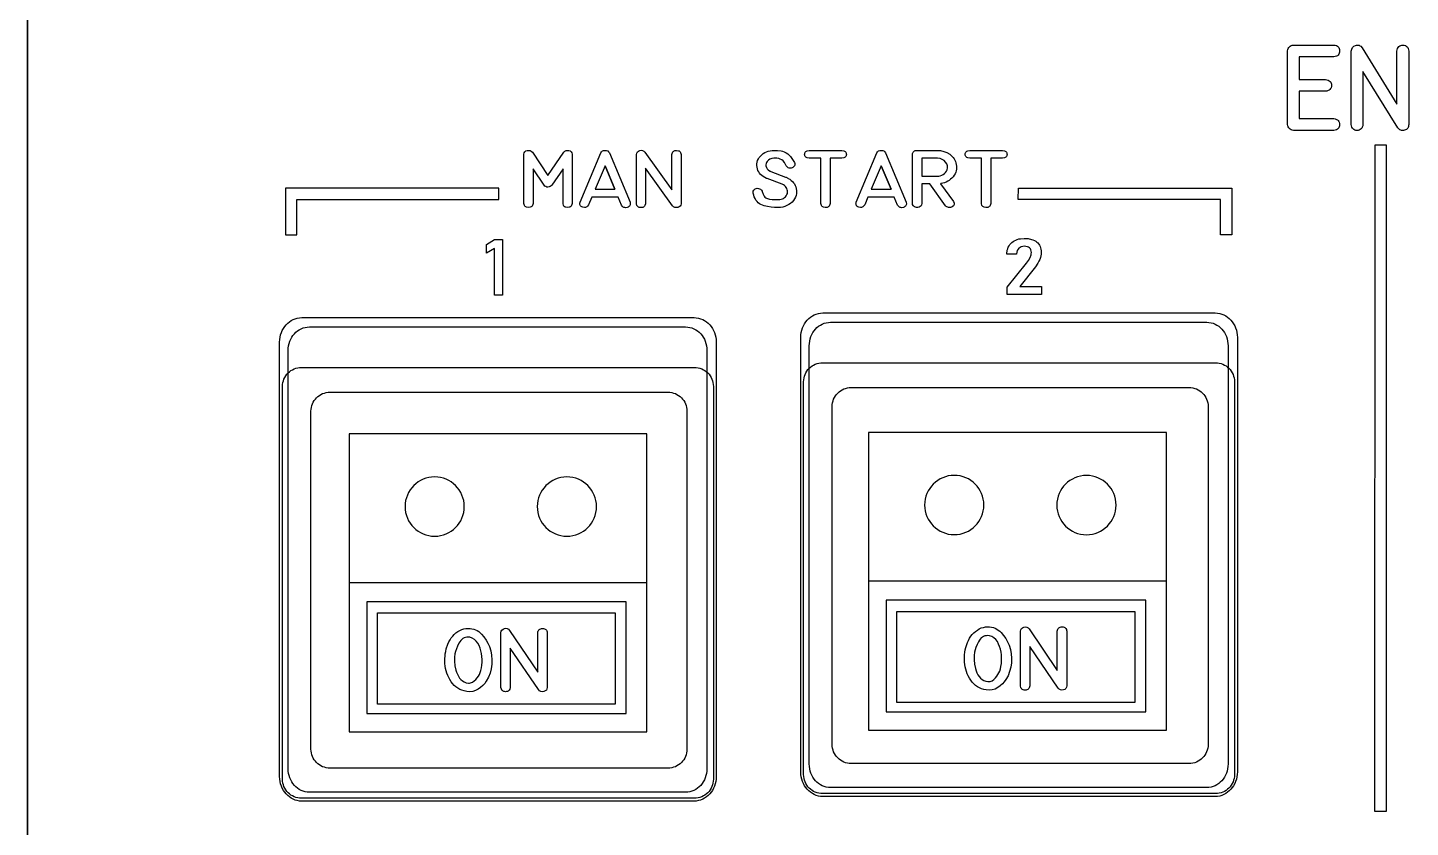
# Model space of a CAD drawing. Extents: x 686 to 831, y 82 to 686.
# Drawn here: x 685.8 to 760.1, y 165.7 to 208.6 of the extents above; entities that cross this region are included whole.
import ezdxf

# ---------------------------------------------------------------- set-up
doc = ezdxf.new("R2010")
doc.units = 0
for name, color, linetype in [('_BACKPANEL', 5, 'CONTINUOUS'), ('_ENGRAVING', 105, 'CONTINUOUS'), ('_LABELS', 30, 'CONTINUOUS'), ('_TOPLAYER', 1, 'CONTINUOUS')]:
    doc.layers.add(name, color=color, linetype=linetype)

msp = doc.modelspace()

# ---------------------------------------------------------------- linework, layer by layer
at = {"layer": '_BACKPANEL'}
for points in [[(685.8, 251.592), (830.8, 251.592), (830.8, 251.284), (830.8, 167.066), (830.8, 157.541), (689.551, 83.312), (686.789, 81.849), (686.678, 81.796), (686.564, 81.76), (686.5, 81.748), (686.433, 81.743), (686.305, 81.756), (686.186, 81.793), (686.079, 81.852), (685.985, 81.93), (685.908, 82.024), (685.85, 82.132), (685.813, 82.252), (685.8, 82.381), (685.8, 85.59), (685.8, 90.866), (685.8, 251.203)], [(700.518, 190.383), (721.613, 190.383), (721.719, 190.378), (721.821, 190.362), (721.92, 190.337), (722.014, 190.302), (722.104, 190.259), (722.188, 190.208), (722.268, 190.149), (722.34, 190.083), (722.407, 190.01), (722.466, 189.931), (722.517, 189.846), (722.56, 189.756), (722.595, 189.662), (722.62, 189.563), (722.635, 189.461), (722.641, 189.355), (722.641, 168.26), (722.635, 168.155), (722.62, 168.053), (722.595, 167.954), (722.56, 167.86), (722.517, 167.77), (722.466, 167.685), (722.407, 167.606), (722.34, 167.533), (722.268, 167.467), (722.188, 167.408), (722.104, 167.357), (722.014, 167.313), (721.92, 167.279), (721.821, 167.254), (721.719, 167.238), (721.613, 167.233), (700.518, 167.233), (700.413, 167.238), (700.31, 167.254), (700.212, 167.279), (700.117, 167.313), (700.027, 167.357), (699.943, 167.408), (699.864, 167.467), (699.791, 167.533), (699.725, 167.606), (699.666, 167.685), (699.614, 167.77), (699.571, 167.86), (699.537, 167.954), (699.511, 168.053), (699.496, 168.155), (699.491, 168.26), (699.491, 189.355), (699.496, 189.461), (699.511, 189.563), (699.537, 189.662), (699.571, 189.756), (699.614, 189.846), (699.666, 189.931), (699.725, 190.01), (699.791, 190.083), (699.864, 190.149), (699.943, 190.208), (700.027, 190.259), (700.117, 190.302), (700.212, 190.337), (700.31, 190.362), (700.413, 190.378)], [(728.518, 190.633), (749.613, 190.633), (749.719, 190.628), (749.821, 190.612), (749.92, 190.587), (750.014, 190.552), (750.104, 190.509), (750.188, 190.458), (750.268, 190.399), (750.34, 190.333), (750.407, 190.26), (750.466, 190.181), (750.517, 190.096), (750.56, 190.006), (750.595, 189.912), (750.62, 189.813), (750.635, 189.711), (750.641, 189.605), (750.641, 168.51), (750.635, 168.405), (750.62, 168.303), (750.595, 168.204), (750.56, 168.11), (750.517, 168.02), (750.466, 167.935), (750.407, 167.856), (750.34, 167.783), (750.268, 167.717), (750.188, 167.658), (750.104, 167.607), (750.014, 167.563), (749.92, 167.529), (749.821, 167.504), (749.719, 167.488), (749.613, 167.483), (728.518, 167.483), (728.413, 167.488), (728.31, 167.504), (728.212, 167.529), (728.117, 167.563), (728.027, 167.607), (727.943, 167.658), (727.864, 167.717), (727.791, 167.783), (727.725, 167.856), (727.666, 167.935), (727.614, 168.02), (727.571, 168.11), (727.537, 168.204), (727.511, 168.303), (727.496, 168.405), (727.491, 168.51), (727.491, 189.605), (727.496, 189.711), (727.511, 189.813), (727.537, 189.912), (727.571, 190.006), (727.614, 190.096), (727.666, 190.181), (727.725, 190.26), (727.791, 190.333), (727.864, 190.399), (727.943, 190.458), (728.027, 190.509), (728.117, 190.552), (728.212, 190.587), (728.31, 190.612), (728.413, 190.628)]]:
    msp.add_lwpolyline(points, close=True, dxfattribs=at)
at = {"layer": '_ENGRAVING'}
for points in [[(755.975, 207.072), (754.12, 207.072), (754.12, 205.849), (755.534, 205.849), (755.608, 205.833), (755.673, 205.811), (755.727, 205.782), (755.772, 205.745), (755.807, 205.702), (755.831, 205.652), (755.846, 205.594), (755.851, 205.53), (755.845, 205.465), (755.83, 205.408), (755.806, 205.358), (755.771, 205.315), (755.726, 205.279), (755.672, 205.25), (755.608, 205.228), (755.534, 205.213), (754.12, 205.213), (754.12, 203.744), (755.975, 203.744), (756.049, 203.729), (756.113, 203.706), (756.167, 203.677), (756.211, 203.641), (756.246, 203.599), (756.27, 203.549), (756.285, 203.492), (756.29, 203.428), (756.285, 203.365), (756.27, 203.308), (756.246, 203.259), (756.211, 203.216), (756.167, 203.18), (756.113, 203.152), (756.049, 203.13), (755.975, 203.115), (753.81, 203.115), (753.743, 203.128), (753.685, 203.149), (753.634, 203.177), (753.59, 203.213), (753.554, 203.256), (753.526, 203.307), (753.505, 203.366), (753.492, 203.433), (753.492, 207.383), (753.506, 207.452), (753.528, 207.513), (753.557, 207.565), (753.593, 207.609), (753.636, 207.644), (753.687, 207.67), (753.744, 207.687), (753.81, 207.696), (755.975, 207.696), (756.049, 207.686), (756.113, 207.667), (756.167, 207.64), (756.211, 207.605), (756.245, 207.562), (756.27, 207.51), (756.284, 207.45), (756.289, 207.382), (756.284, 207.314), (756.269, 207.254), (756.244, 207.202), (756.21, 207.16), (756.166, 207.125), (756.112, 207.099), (756.048, 207.081)], [(760.001, 203.424), (759.997, 203.368), (759.987, 203.317), (759.969, 203.272), (759.944, 203.232), (759.912, 203.197), (759.873, 203.168), (759.827, 203.144), (759.774, 203.125), (759.719, 203.113), (759.667, 203.11), (759.618, 203.114), (759.572, 203.127), (759.53, 203.147), (759.49, 203.176), (759.454, 203.213), (759.421, 203.258), (757.543, 206.271), (757.543, 203.424), (757.527, 203.351), (757.504, 203.287), (757.475, 203.233), (757.439, 203.189), (757.396, 203.155), (757.346, 203.13), (757.29, 203.116), (757.226, 203.111), (757.163, 203.116), (757.106, 203.13), (757.057, 203.155), (757.014, 203.189), (756.978, 203.233), (756.949, 203.287), (756.927, 203.351), (756.912, 203.424), (756.912, 207.374), (756.939, 207.48), (756.988, 207.567), (757.058, 207.634), (757.15, 207.68), (757.2, 207.694), (757.248, 207.699), (757.294, 207.695), (757.338, 207.683), (757.379, 207.661), (757.419, 207.63), (757.491, 207.542), (759.37, 204.524), (759.37, 207.374), (759.384, 207.449), (759.406, 207.514), (759.436, 207.568), (759.473, 207.613), (759.517, 207.648), (759.569, 207.672), (759.628, 207.686), (759.695, 207.69), (759.762, 207.685), (759.821, 207.669), (759.871, 207.644), (759.913, 207.61), (759.947, 207.565), (759.973, 207.511), (759.991, 207.447), (760.001, 207.374)], [(758.173, 202.32), (758.163, 166.539), (758.8, 166.539), (758.81, 202.32)], [(715.053, 199.177), (715.023, 199.085), (715, 199.049), (714.972, 199.019), (714.939, 198.997), (714.9, 198.98), (714.807, 198.967), (714.714, 198.981), (714.676, 198.997), (714.642, 199.02), (714.615, 199.05), (714.592, 199.086), (714.563, 199.177), (714.563, 201.052), (713.968, 200.171), (713.919, 200.127), (713.867, 200.095), (713.813, 200.075), (713.755, 200.067), (713.698, 200.072), (713.644, 200.091), (713.594, 200.124), (713.546, 200.171), (712.954, 201.048), (712.956, 199.177), (712.946, 199.128), (712.93, 199.086), (712.908, 199.05), (712.879, 199.021), (712.845, 198.998), (712.804, 198.982), (712.705, 198.969), (712.607, 198.982), (712.567, 198.999), (712.534, 199.021), (712.507, 199.051), (712.486, 199.086), (712.472, 199.128), (712.465, 199.177), (712.465, 201.829), (712.481, 201.906), (712.516, 201.967), (712.569, 202.009), (712.64, 202.035), (712.718, 202.042), (712.791, 202.028), (712.859, 201.994), (712.921, 201.94), (713.756, 200.698), (714.6, 201.94), (714.662, 201.994), (714.729, 202.028), (714.801, 202.041), (714.878, 202.034), (714.949, 202.008), (715.001, 201.966), (715.036, 201.906), (715.053, 201.829)], [(715.481, 199.257), (716.038, 200.58), (716.596, 201.904), (716.632, 201.964), (716.681, 202.007), (716.745, 202.033), (716.823, 202.042), (716.901, 202.034), (716.966, 202.008), (717.016, 201.965), (717.052, 201.904), (718.165, 199.249), (718.175, 199.153), (718.168, 199.111), (718.154, 199.075), (718.131, 199.043), (718.1, 199.016), (718.062, 198.993), (718.016, 198.976), (717.921, 198.961), (717.878, 198.965), (717.837, 198.976), (717.8, 198.996), (717.765, 199.024), (717.705, 199.102), (717.526, 199.531), (716.112, 199.531), (715.938, 199.112), (715.877, 199.034), (715.841, 199.006), (715.803, 198.987), (715.763, 198.975), (715.719, 198.972), (715.622, 198.988), (715.575, 199.007), (715.536, 199.03), (715.506, 199.057), (715.485, 199.088), (715.471, 199.124), (715.466, 199.164), (715.47, 199.208)], [(720.904, 199.174), (720.893, 199.102), (720.86, 199.045), (720.805, 199.002), (720.728, 198.973), (720.645, 198.963), (720.571, 198.974), (720.508, 199.008), (720.454, 199.063), (718.996, 201.085), (718.996, 199.174), (718.967, 199.082), (718.944, 199.046), (718.916, 199.016), (718.883, 198.993), (718.844, 198.977), (718.751, 198.964), (718.658, 198.977), (718.619, 198.993), (718.586, 199.016), (718.558, 199.046), (718.536, 199.082), (718.507, 199.174), (718.507, 201.826), (718.528, 201.897), (718.566, 201.955), (718.621, 202), (718.692, 202.031), (718.768, 202.044), (718.837, 202.033), (718.9, 201.998), (718.956, 201.938), (720.414, 199.913), (720.414, 201.826), (720.426, 201.876), (720.443, 201.919), (720.465, 201.956), (720.494, 201.986), (720.529, 202.009), (720.569, 202.026), (720.667, 202.038), (720.764, 202.024), (720.803, 202.007), (720.836, 201.984), (720.862, 201.954), (720.883, 201.918), (720.896, 201.875), (720.904, 201.826)], [(726.525, 200.603), (726.553, 200.593), (726.584, 200.579), (726.612, 200.566), (726.639, 200.552), (726.668, 200.537), (726.749, 200.486), (726.823, 200.43), (726.889, 200.37), (726.946, 200.305), (726.995, 200.235), (727.036, 200.16), (727.068, 200.081), (727.093, 199.997), (727.112, 199.86), (727.107, 199.719), (727.086, 199.619), (727.051, 199.522), (727.003, 199.43), (726.941, 199.341), (726.868, 199.26), (726.785, 199.188), (726.694, 199.126), (726.595, 199.073), (726.482, 199.029), (726.367, 198.997), (726.25, 198.978), (726.131, 198.971), (725.932, 198.977), (725.738, 198.994), (725.548, 199.021), (725.362, 199.061), (725.274, 199.088), (725.192, 199.124), (725.117, 199.17), (725.049, 199.225), (724.987, 199.289), (724.931, 199.363), (724.882, 199.446), (724.84, 199.539), (724.809, 199.641), (724.784, 199.746), (724.778, 199.798), (724.787, 199.848), (724.809, 199.894), (724.846, 199.937), (724.892, 199.972), (724.944, 199.994), (725.001, 200.003), (725.064, 200), (725.127, 199.982), (725.18, 199.951), (725.223, 199.908), (725.255, 199.853), (725.26, 199.839), (725.309, 199.693), (725.374, 199.579), (725.413, 199.534), (725.455, 199.498), (725.501, 199.47), (725.551, 199.45), (725.665, 199.423), (725.799, 199.404), (725.953, 199.394), (726.128, 199.393), (726.21, 199.397), (726.285, 199.41), (726.353, 199.432), (726.415, 199.462), (726.47, 199.501), (726.518, 199.549), (726.56, 199.605), (726.595, 199.669), (726.617, 199.732), (726.627, 199.795), (726.625, 199.86), (726.612, 199.925), (726.588, 199.989), (726.555, 200.047), (726.513, 200.1), (726.461, 200.147), (726.403, 200.183), (726.329, 200.217), (725.525, 200.522), (725.499, 200.534), (725.406, 200.582), (725.321, 200.634), (725.246, 200.691), (725.18, 200.752), (725.124, 200.819), (725.076, 200.89), (725.039, 200.966), (725.01, 201.046), (724.987, 201.141), (724.977, 201.234), (724.978, 201.324), (724.992, 201.411), (725.019, 201.496), (725.058, 201.579), (725.109, 201.659), (725.172, 201.736), (725.245, 201.808), (725.322, 201.87), (725.406, 201.922), (725.494, 201.965), (725.589, 201.999), (725.688, 202.023), (725.793, 202.037), (725.904, 202.042), (726.095, 202.037), (726.275, 202.008), (726.363, 201.989), (726.451, 201.959), (726.554, 201.911), (726.644, 201.854), (726.721, 201.789), (726.786, 201.716), (726.896, 201.555), (726.996, 201.381), (727.011, 201.342), (727.016, 201.272), (726.994, 201.208), (726.951, 201.151), (726.914, 201.124), (726.868, 201.101), (726.819, 201.088), (726.769, 201.085), (726.716, 201.091), (726.666, 201.107), (726.621, 201.132), (726.583, 201.167), (726.551, 201.211), (726.455, 201.389), (726.394, 201.473), (726.312, 201.54), (726.238, 201.576), (726.159, 201.6), (726.046, 201.617), (725.887, 201.621), (725.777, 201.609), (725.681, 201.576), (725.599, 201.522), (725.531, 201.447), (725.496, 201.391), (725.473, 201.331), (725.464, 201.268), (725.468, 201.202), (725.489, 201.124), (725.525, 201.055), (725.579, 200.995), (725.649, 200.944), (725.664, 200.934), (725.683, 200.925), (725.703, 200.917), (725.723, 200.91)], [(728.422, 199.177), (728.422, 201.618), (727.785, 201.618), (727.679, 201.638), (727.637, 201.656), (727.603, 201.679), (727.577, 201.709), (727.558, 201.743), (727.547, 201.784), (727.543, 201.829), (727.547, 201.875), (727.559, 201.916), (727.578, 201.95), (727.604, 201.98), (727.638, 202.003), (727.68, 202.022), (727.785, 202.042), (729.547, 202.042), (729.652, 202.022), (729.693, 202.004), (729.727, 201.98), (729.753, 201.951), (729.772, 201.916), (729.784, 201.876), (729.788, 201.829), (729.784, 201.783), (729.773, 201.743), (729.754, 201.708), (729.728, 201.679), (729.694, 201.655), (729.653, 201.637), (729.547, 201.618), (728.912, 201.618), (728.912, 199.177), (728.881, 199.084), (728.857, 199.047), (728.828, 199.018), (728.793, 198.995), (728.753, 198.979), (728.656, 198.967), (728.56, 198.981), (728.522, 198.998), (728.489, 199.021), (728.463, 199.05), (728.444, 199.086)], [(730.318, 199.257), (730.874, 200.58), (731.432, 201.904), (731.468, 201.964), (731.518, 202.007), (731.582, 202.033), (731.66, 202.042), (731.738, 202.034), (731.802, 202.008), (731.852, 201.965), (731.889, 201.904), (733.001, 199.249), (733.011, 199.153), (733.005, 199.111), (732.99, 199.075), (732.967, 199.043), (732.937, 199.016), (732.898, 198.993), (732.852, 198.976), (732.757, 198.961), (732.714, 198.965), (732.674, 198.976), (732.636, 198.996), (732.602, 199.024), (732.541, 199.102), (732.363, 199.531), (730.948, 199.531), (730.774, 199.112), (730.713, 199.034), (730.678, 199.006), (730.64, 198.987), (730.599, 198.975), (730.555, 198.972), (730.458, 198.988), (730.411, 199.007), (730.373, 199.03), (730.343, 199.057), (730.321, 199.088), (730.308, 199.124), (730.303, 199.164), (730.306, 199.208)], [(735.535, 199.293), (735.573, 199.211), (735.579, 199.173), (735.575, 199.136), (735.563, 199.102), (735.542, 199.068), (735.473, 199.007), (735.43, 198.986), (735.383, 198.973), (735.334, 198.969), (735.281, 198.973), (735.231, 198.985), (735.187, 199.004), (735.151, 199.031), (735.122, 199.066), (734.267, 200.235), (733.833, 200.235), (733.833, 199.178), (733.824, 199.118), (733.798, 199.066), (733.756, 199.023), (733.696, 198.99), (733.628, 198.97), (733.563, 198.967), (733.5, 198.981), (733.439, 199.012), (733.397, 199.045), (733.367, 199.084), (733.349, 199.129), (733.343, 199.178), (733.343, 201.832), (733.348, 201.874), (733.361, 201.912), (733.383, 201.948), (733.414, 201.98), (733.451, 202.007), (733.492, 202.026), (733.537, 202.038), (733.586, 202.042), (734.664, 202.042), (734.852, 202.028), (735.027, 201.988), (735.19, 201.921), (735.339, 201.828), (735.469, 201.714), (735.524, 201.651), (735.571, 201.585), (735.613, 201.516), (735.647, 201.442), (735.674, 201.365), (735.695, 201.285), (735.708, 201.198), (735.712, 201.111), (735.705, 201.027), (735.688, 200.944), (735.662, 200.862), (735.625, 200.782), (735.579, 200.703), (735.522, 200.625), (735.459, 200.552), (735.39, 200.487), (735.316, 200.429), (735.237, 200.378), (735.153, 200.335), (735.064, 200.3), (734.97, 200.272), (734.871, 200.252), (734.838, 200.248)], [(734.664, 200.657), (734.751, 200.663), (734.834, 200.681), (734.915, 200.71), (734.991, 200.751), (735.06, 200.801), (735.117, 200.858), (735.161, 200.922), (735.194, 200.994), (735.219, 201.107), (735.216, 201.214), (735.182, 201.316), (735.119, 201.412), (735.033, 201.495), (734.933, 201.557), (734.818, 201.598), (734.688, 201.618), (733.833, 201.618), (733.833, 200.657)], [(737.053, 199.177), (737.053, 201.618), (736.415, 201.618), (736.309, 201.638), (736.268, 201.656), (736.233, 201.679), (736.207, 201.709), (736.188, 201.743), (736.177, 201.784), (736.173, 201.829), (736.177, 201.875), (736.189, 201.916), (736.208, 201.95), (736.234, 201.98), (736.268, 202.003), (736.31, 202.022), (736.415, 202.042), (738.177, 202.042), (738.282, 202.022), (738.323, 202.004), (738.357, 201.98), (738.383, 201.951), (738.402, 201.916), (738.414, 201.876), (738.418, 201.829), (738.414, 201.783), (738.403, 201.743), (738.384, 201.708), (738.358, 201.679), (738.324, 201.655), (738.283, 201.637), (738.177, 201.618), (737.542, 201.618), (737.542, 199.177), (737.511, 199.084), (737.487, 199.047), (737.458, 199.018), (737.423, 198.995), (737.383, 198.979), (737.286, 198.967), (737.19, 198.981), (737.152, 198.998), (737.12, 199.021), (737.093, 199.05), (737.074, 199.086)], [(717.349, 199.953), (716.821, 201.214), (716.29, 199.953)], [(716.821, 201.214), (717.349, 199.953)], [(732.186, 199.953), (731.658, 201.214), (731.127, 199.953)], [(731.658, 201.214), (732.186, 199.953)], [(699.65, 197.502), (700.261, 197.502), (700.261, 199.402), (711.12, 199.398), (711.118, 200.002), (699.93, 200.002), (699.65, 200.002)], [(750.496, 197.502), (749.885, 197.502), (749.885, 199.402), (739.026, 199.398), (739.028, 200.002), (750.216, 200.002), (750.496, 200.002)], [(711.319, 194.255), (710.875, 194.255), (710.875, 196.766), (710.45, 196.525), (710.45, 196.986), (710.875, 197.25), (711.319, 197.25)], [(739.337, 197.309), (739.547, 197.297), (739.731, 197.26), (739.813, 197.233), (739.889, 197.2), (739.958, 197.16), (740.02, 197.115), (740.076, 197.064), (740.125, 197.008), (740.166, 196.946), (740.2, 196.879), (740.226, 196.807), (740.244, 196.729), (740.256, 196.647), (740.259, 196.558), (740.259, 196.552), (740.254, 196.466), (740.239, 196.376), (740.214, 196.283), (740.18, 196.186), (740.135, 196.088), (740.081, 195.989), (739.945, 195.789), (739.105, 194.724), (740.269, 194.724), (740.269, 194.304), (738.434, 194.304), (738.434, 194.689), (739.472, 195.973), (739.581, 196.13), (739.661, 196.28), (739.71, 196.422), (739.722, 196.488), (739.726, 196.55), (739.726, 196.558), (739.72, 196.633), (739.702, 196.699), (739.671, 196.755), (739.629, 196.802), (739.575, 196.838), (739.511, 196.864), (739.435, 196.88), (739.349, 196.885), (739.262, 196.879), (739.184, 196.859), (739.116, 196.827), (739.057, 196.781), (739.009, 196.724), (738.972, 196.655), (738.947, 196.575), (738.934, 196.482), (738.934, 196.468), (738.4, 196.468), (738.4, 196.482), (738.43, 196.67), (738.455, 196.755), (738.487, 196.835), (738.525, 196.908), (738.569, 196.976), (738.62, 197.038), (738.678, 197.094), (738.742, 197.144), (738.811, 197.188), (738.885, 197.225), (738.965, 197.255), (739.05, 197.279), (739.14, 197.295)], [(728.528, 193.308), (749.603, 193.308), (749.725, 193.301), (749.844, 193.281), (749.958, 193.249), (750.068, 193.205), (750.172, 193.149), (750.27, 193.083), (750.361, 193.008), (750.446, 192.923), (750.523, 192.829), (750.591, 192.728), (750.651, 192.619), (750.701, 192.504), (750.741, 192.382), (750.77, 192.256), (750.788, 192.125), (750.794, 191.989), (750.794, 168.648), (750.788, 168.513), (750.77, 168.382), (750.741, 168.255), (750.701, 168.134), (750.651, 168.019), (750.591, 167.91), (750.523, 167.809), (750.446, 167.715), (750.361, 167.63), (750.27, 167.554), (750.172, 167.488), (750.068, 167.433), (749.958, 167.389), (749.844, 167.356), (749.725, 167.336), (749.603, 167.33), (728.528, 167.33), (728.406, 167.336), (728.287, 167.356), (728.173, 167.389), (728.064, 167.433), (727.959, 167.488), (727.861, 167.554), (727.77, 167.63), (727.685, 167.715), (727.609, 167.809), (727.54, 167.91), (727.481, 168.019), (727.431, 168.134), (727.391, 168.255), (727.361, 168.382), (727.343, 168.513), (727.337, 168.648), (727.337, 191.989), (727.343, 192.125), (727.361, 192.256), (727.391, 192.382), (727.431, 192.504), (727.481, 192.619), (727.54, 192.728), (727.609, 192.829), (727.685, 192.923), (727.77, 193.008), (727.861, 193.083), (727.959, 193.149), (728.064, 193.205), (728.173, 193.249), (728.287, 193.281), (728.406, 193.301)], [(700.528, 193.058), (721.603, 193.058), (721.725, 193.051), (721.844, 193.031), (721.958, 192.999), (722.068, 192.955), (722.172, 192.899), (722.27, 192.833), (722.361, 192.758), (722.446, 192.673), (722.523, 192.579), (722.591, 192.478), (722.651, 192.369), (722.701, 192.254), (722.741, 192.132), (722.77, 192.006), (722.788, 191.875), (722.794, 191.739), (722.794, 168.398), (722.788, 168.263), (722.77, 168.132), (722.741, 168.005), (722.701, 167.884), (722.651, 167.769), (722.591, 167.66), (722.523, 167.559), (722.446, 167.465), (722.361, 167.38), (722.27, 167.304), (722.172, 167.238), (722.068, 167.183), (721.958, 167.139), (721.844, 167.106), (721.725, 167.086), (721.603, 167.08), (700.528, 167.08), (700.406, 167.086), (700.287, 167.106), (700.173, 167.139), (700.064, 167.183), (699.959, 167.238), (699.861, 167.304), (699.77, 167.38), (699.685, 167.465), (699.609, 167.559), (699.54, 167.66), (699.481, 167.769), (699.431, 167.884), (699.391, 168.005), (699.361, 168.132), (699.343, 168.263), (699.337, 168.398), (699.337, 191.739), (699.343, 191.875), (699.361, 192.006), (699.391, 192.132), (699.431, 192.254), (699.481, 192.369), (699.54, 192.478), (699.609, 192.579), (699.685, 192.673), (699.77, 192.758), (699.861, 192.833), (699.959, 192.899), (700.064, 192.955), (700.173, 192.999), (700.287, 193.031), (700.406, 193.051)], [(700.936, 192.558), (721.152, 192.558), (721.269, 192.551), (721.383, 192.532), (721.492, 192.501), (721.597, 192.459), (721.697, 192.405), (721.791, 192.342), (721.879, 192.269), (721.96, 192.187), (722.034, 192.097), (722.099, 191.999), (722.156, 191.895), (722.204, 191.784), (722.243, 191.667), (722.271, 191.545), (722.288, 191.419), (722.294, 191.289), (722.294, 168.827), (722.288, 168.697), (722.271, 168.57), (722.243, 168.449), (722.204, 168.332), (722.156, 168.221), (722.099, 168.116), (722.034, 168.019), (721.96, 167.929), (721.879, 167.847), (721.791, 167.774), (721.697, 167.711), (721.597, 167.657), (721.492, 167.615), (721.383, 167.584), (721.269, 167.564), (721.152, 167.558), (700.936, 167.558), (700.819, 167.564), (700.705, 167.584), (700.596, 167.615), (700.491, 167.657), (700.391, 167.711), (700.297, 167.774), (700.209, 167.847), (700.128, 167.929), (700.054, 168.019), (699.988, 168.116), (699.931, 168.221), (699.883, 168.332), (699.845, 168.449), (699.817, 168.57), (699.8, 168.697), (699.794, 168.827), (699.794, 191.289), (699.8, 191.419), (699.817, 191.545), (699.845, 191.667), (699.883, 191.784), (699.931, 191.895), (699.988, 191.999), (700.054, 192.097), (700.128, 192.187), (700.209, 192.269), (700.297, 192.342), (700.391, 192.405), (700.491, 192.459), (700.596, 192.501), (700.705, 192.532), (700.819, 192.551)], [(728.936, 192.808), (749.152, 192.808), (749.269, 192.801), (749.383, 192.782), (749.492, 192.751), (749.597, 192.709), (749.697, 192.655), (749.791, 192.592), (749.879, 192.519), (749.96, 192.437), (750.034, 192.347), (750.099, 192.249), (750.156, 192.145), (750.204, 192.034), (750.243, 191.917), (750.271, 191.795), (750.288, 191.669), (750.294, 191.539), (750.294, 169.077), (750.288, 168.947), (750.271, 168.82), (750.243, 168.699), (750.204, 168.582), (750.156, 168.471), (750.099, 168.366), (750.034, 168.269), (749.96, 168.179), (749.879, 168.097), (749.791, 168.024), (749.697, 167.961), (749.597, 167.907), (749.492, 167.865), (749.383, 167.834), (749.269, 167.814), (749.152, 167.808), (728.936, 167.808), (728.819, 167.814), (728.705, 167.834), (728.596, 167.865), (728.491, 167.907), (728.391, 167.961), (728.297, 168.024), (728.209, 168.097), (728.128, 168.179), (728.054, 168.269), (727.988, 168.366), (727.931, 168.471), (727.883, 168.582), (727.845, 168.699), (727.817, 168.82), (727.8, 168.947), (727.794, 169.077), (727.794, 191.539), (727.8, 191.669), (727.817, 191.795), (727.845, 191.917), (727.883, 192.034), (727.931, 192.145), (727.988, 192.249), (728.054, 192.347), (728.128, 192.437), (728.209, 192.519), (728.297, 192.592), (728.391, 192.655), (728.491, 192.709), (728.596, 192.751), (728.705, 192.782), (728.819, 192.801)]]:
    msp.add_lwpolyline(points, close=True, dxfattribs=at)
at = {"layer": '_LABELS'}
for points in [[(719.066, 170.807), (719.066, 186.809), (703.066, 186.809), (703.066, 170.807)], [(746.98, 170.889), (746.98, 186.891), (730.98, 186.891), (730.98, 170.889)], [(707.668, 184.497), (707.506, 184.489), (707.348, 184.465), (707.195, 184.426), (707.049, 184.372), (706.91, 184.305), (706.778, 184.225), (706.656, 184.134), (706.543, 184.031), (706.44, 183.918), (706.348, 183.795), (706.269, 183.664), (706.202, 183.525), (706.148, 183.379), (706.109, 183.226), (706.085, 183.068), (706.076, 182.906), (706.085, 182.743), (706.109, 182.585), (706.148, 182.432), (706.202, 182.286), (706.269, 182.147), (706.348, 182.016), (706.44, 181.893), (706.543, 181.78), (706.656, 181.677), (706.778, 181.586), (706.91, 181.506), (707.049, 181.439), (707.195, 181.385), (707.348, 181.346), (707.506, 181.322), (707.668, 181.314), (707.831, 181.322), (707.989, 181.346), (708.142, 181.385), (708.288, 181.439), (708.427, 181.506), (708.558, 181.586), (708.681, 181.677), (708.794, 181.78), (708.897, 181.893), (708.988, 182.016), (709.068, 182.147), (709.135, 182.286), (709.188, 182.432), (709.228, 182.585), (709.252, 182.743), (709.26, 182.906), (709.252, 183.068), (709.228, 183.226), (709.188, 183.379), (709.135, 183.525), (709.068, 183.664), (708.988, 183.795), (708.897, 183.918), (708.794, 184.031), (708.681, 184.134), (708.558, 184.225), (708.427, 184.305), (708.288, 184.372), (708.142, 184.426), (707.989, 184.465), (707.831, 184.489)], [(714.771, 184.494), (714.609, 184.486), (714.451, 184.461), (714.298, 184.422), (714.152, 184.369), (714.013, 184.302), (713.881, 184.222), (713.759, 184.13), (713.646, 184.028), (713.543, 183.915), (713.451, 183.792), (713.372, 183.661), (713.305, 183.522), (713.251, 183.375), (713.212, 183.223), (713.188, 183.065), (713.179, 182.902), (713.188, 182.739), (713.212, 182.581), (713.251, 182.429), (713.305, 182.283), (713.372, 182.144), (713.451, 182.012), (713.543, 181.89), (713.646, 181.777), (713.759, 181.674), (713.881, 181.582), (714.013, 181.503), (714.152, 181.436), (714.298, 181.382), (714.451, 181.343), (714.609, 181.319), (714.771, 181.311), (714.934, 181.319), (715.092, 181.343), (715.245, 181.382), (715.391, 181.436), (715.53, 181.503), (715.661, 181.582), (715.784, 181.674), (715.897, 181.777), (716, 181.89), (716.091, 182.012), (716.171, 182.144), (716.238, 182.283), (716.291, 182.429), (716.331, 182.581), (716.355, 182.739), (716.363, 182.902), (716.355, 183.065), (716.331, 183.223), (716.291, 183.375), (716.238, 183.522), (716.171, 183.661), (716.091, 183.792), (716, 183.915), (715.897, 184.028), (715.784, 184.13), (715.661, 184.222), (715.53, 184.302), (715.391, 184.369), (715.245, 184.422), (715.092, 184.461), (714.934, 184.486)], [(735.583, 184.58), (735.42, 184.571), (735.262, 184.547), (735.11, 184.508), (734.964, 184.454), (734.825, 184.387), (734.693, 184.308), (734.571, 184.216), (734.458, 184.113), (734.355, 184), (734.263, 183.878), (734.183, 183.747), (734.116, 183.607), (734.063, 183.461), (734.024, 183.309), (733.999, 183.151), (733.991, 182.988), (733.999, 182.825), (734.024, 182.667), (734.063, 182.515), (734.116, 182.368), (734.183, 182.229), (734.263, 182.098), (734.355, 181.975), (734.458, 181.862), (734.571, 181.76), (734.693, 181.668), (734.825, 181.588), (734.964, 181.521), (735.11, 181.468), (735.262, 181.429), (735.42, 181.404), (735.583, 181.396), (735.746, 181.404), (735.904, 181.429), (736.056, 181.468), (736.203, 181.521), (736.342, 181.588), (736.473, 181.668), (736.596, 181.76), (736.709, 181.862), (736.811, 181.975), (736.903, 182.098), (736.983, 182.229), (737.05, 182.368), (737.103, 182.515), (737.143, 182.667), (737.167, 182.825), (737.175, 182.988), (737.167, 183.151), (737.143, 183.309), (737.103, 183.461), (737.05, 183.607), (736.983, 183.747), (736.903, 183.878), (736.811, 184), (736.709, 184.113), (736.596, 184.216), (736.473, 184.308), (736.342, 184.387), (736.203, 184.454), (736.056, 184.508), (735.904, 184.547), (735.746, 184.571)], [(742.686, 184.576), (742.524, 184.568), (742.365, 184.544), (742.213, 184.505), (742.067, 184.451), (741.928, 184.384), (741.796, 184.304), (741.674, 184.213), (741.561, 184.11), (741.458, 183.997), (741.366, 183.874), (741.286, 183.743), (741.219, 183.604), (741.166, 183.458), (741.127, 183.305), (741.102, 183.147), (741.094, 182.985), (741.102, 182.822), (741.127, 182.664), (741.166, 182.511), (741.219, 182.365), (741.286, 182.226), (741.366, 182.095), (741.458, 181.972), (741.561, 181.859), (741.674, 181.756), (741.796, 181.665), (741.928, 181.585), (742.067, 181.518), (742.213, 181.464), (742.365, 181.425), (742.524, 181.401), (742.686, 181.393), (742.849, 181.401), (743.007, 181.425), (743.16, 181.464), (743.306, 181.518), (743.445, 181.585), (743.576, 181.665), (743.699, 181.756), (743.812, 181.859), (743.914, 181.972), (744.006, 182.095), (744.086, 182.226), (744.153, 182.365), (744.206, 182.511), (744.246, 182.664), (744.27, 182.822), (744.278, 182.985), (744.27, 183.147), (744.246, 183.305), (744.206, 183.458), (744.153, 183.604), (744.086, 183.743), (744.006, 183.874), (743.914, 183.997), (743.812, 184.11), (743.699, 184.213), (743.576, 184.304), (743.445, 184.384), (743.306, 184.451), (743.16, 184.505), (743.007, 184.544), (742.849, 184.568)], [(704.018, 177.79), (704.018, 177.648), (704.018, 171.79), (717.964, 171.79), (717.964, 177.79)], [(731.933, 177.873), (731.933, 177.731), (731.933, 171.873), (745.879, 171.873), (745.879, 177.873)], [(704.588, 177.192), (717.374, 177.192), (717.374, 172.29), (704.588, 172.29)], [(732.503, 177.275), (745.289, 177.275), (745.289, 172.373), (732.503, 172.373)], [(710.613, 175.385), (710.683, 175.153), (710.727, 174.917), (710.745, 174.676), (710.738, 174.431), (710.704, 174.189), (710.644, 173.957), (710.557, 173.737), (710.443, 173.527), (710.356, 173.405), (710.253, 173.293), (710.136, 173.189), (710.005, 173.096), (709.862, 173.021), (709.712, 172.976), (709.555, 172.959), (709.391, 172.971), (709.259, 172.999), (709.134, 173.037), (709.017, 173.086), (708.909, 173.146), (708.808, 173.217), (708.715, 173.299), (708.631, 173.392), (708.554, 173.496), (708.485, 173.607), (708.424, 173.72), (708.371, 173.837), (708.326, 173.957), (708.288, 174.08), (708.258, 174.206), (708.236, 174.336), (708.221, 174.468), (708.215, 174.601), (708.215, 174.734), (708.224, 174.866), (708.239, 174.996), (708.263, 175.126), (708.294, 175.256), (708.378, 175.511), (708.432, 175.634), (708.493, 175.748), (708.561, 175.853), (708.637, 175.95), (708.72, 176.038), (708.811, 176.117), (708.909, 176.188), (709.014, 176.25), (709.122, 176.299), (709.232, 176.335), (709.345, 176.356), (709.46, 176.363), (709.568, 176.358), (709.672, 176.344), (709.77, 176.32), (709.863, 176.286), (709.951, 176.243), (710.034, 176.19), (710.112, 176.127), (710.185, 176.055), (710.317, 175.898), (710.433, 175.734), (710.531, 175.563)], [(713.714, 173.192), (713.702, 173.113), (713.668, 173.05), (713.611, 173.002), (713.531, 172.97), (713.444, 172.959), (713.368, 172.972), (713.302, 173.008), (713.247, 173.069), (711.731, 175.305), (711.731, 173.192), (711.7, 173.09), (711.677, 173.05), (711.648, 173.018), (711.613, 172.992), (711.573, 172.974), (711.527, 172.963), (711.476, 172.96), (711.425, 172.963), (711.379, 172.974), (711.339, 172.992), (711.305, 173.018), (711.276, 173.05), (711.253, 173.09), (711.222, 173.192), (711.222, 176.124), (711.245, 176.203), (711.284, 176.267), (711.341, 176.317), (711.415, 176.351), (711.494, 176.365), (711.566, 176.353), (711.631, 176.314), (711.69, 176.248), (713.205, 174.009), (713.205, 176.124), (713.217, 176.179), (713.234, 176.228), (713.258, 176.268), (713.288, 176.301), (713.324, 176.327), (713.366, 176.345), (713.414, 176.356), (713.468, 176.359), (713.521, 176.355), (713.569, 176.343), (713.609, 176.325), (713.643, 176.299), (713.671, 176.266), (713.692, 176.226), (713.706, 176.178), (713.714, 176.124)], [(738.528, 175.467), (738.598, 175.235), (738.642, 174.999), (738.66, 174.758), (738.653, 174.513), (738.619, 174.271), (738.559, 174.04), (738.472, 173.819), (738.358, 173.61), (738.27, 173.488), (738.168, 173.375), (738.051, 173.272), (737.92, 173.178), (737.777, 173.104), (737.627, 173.058), (737.47, 173.042), (737.306, 173.054), (737.174, 173.081), (737.049, 173.119), (736.932, 173.169), (736.824, 173.229), (736.723, 173.3), (736.63, 173.382), (736.546, 173.475), (736.469, 173.578), (736.4, 173.689), (736.339, 173.803), (736.286, 173.92), (736.241, 174.04), (736.203, 174.163), (736.173, 174.289), (736.151, 174.418), (736.136, 174.55), (736.129, 174.684), (736.13, 174.816), (736.138, 174.948), (736.154, 175.079), (736.178, 175.209), (736.209, 175.338), (736.293, 175.594), (736.347, 175.716), (736.408, 175.83), (736.476, 175.936), (736.552, 176.032), (736.635, 176.12), (736.726, 176.2), (736.824, 176.27), (736.929, 176.332), (737.037, 176.382), (737.147, 176.417), (737.26, 176.438), (737.375, 176.445), (737.483, 176.44), (737.587, 176.426), (737.685, 176.402), (737.778, 176.368), (737.866, 176.325), (737.949, 176.272), (738.027, 176.209), (738.1, 176.137), (738.232, 175.98), (738.348, 175.816), (738.446, 175.645)], [(741.629, 173.274), (741.617, 173.195), (741.583, 173.132), (741.526, 173.084), (741.446, 173.053), (741.359, 173.041), (741.283, 173.054), (741.217, 173.091), (741.162, 173.152), (739.646, 175.388), (739.646, 173.274), (739.615, 173.173), (739.592, 173.133), (739.562, 173.1), (739.528, 173.075), (739.488, 173.057), (739.442, 173.046), (739.391, 173.042), (739.34, 173.046), (739.294, 173.057), (739.254, 173.075), (739.22, 173.1), (739.191, 173.133), (739.167, 173.173), (739.137, 173.274), (739.137, 176.206), (739.16, 176.285), (739.199, 176.349), (739.256, 176.399), (739.329, 176.434), (739.409, 176.448), (739.481, 176.435), (739.546, 176.396), (739.605, 176.331), (741.12, 174.091), (741.12, 176.206), (741.132, 176.262), (741.149, 176.31), (741.173, 176.351), (741.203, 176.384), (741.239, 176.409), (741.281, 176.427), (741.329, 176.438), (741.383, 176.441), (741.436, 176.437), (741.484, 176.426), (741.524, 176.407), (741.558, 176.381), (741.586, 176.348), (741.607, 176.308), (741.621, 176.261), (741.629, 176.206)], [(709.474, 175.891), (709.394, 175.886), (709.318, 175.871), (709.248, 175.845), (709.183, 175.809), (709.122, 175.763), (709.067, 175.707), (709.017, 175.64), (708.972, 175.563), (708.894, 175.404), (708.833, 175.258), (708.787, 175.124), (708.756, 175.002), (708.733, 174.814), (708.731, 174.592), (708.754, 174.352), (708.807, 174.116), (708.844, 174.001), (708.89, 173.893), (708.944, 173.79), (709.007, 173.693), (709.079, 173.606), (709.161, 173.536), (709.254, 173.481), (709.357, 173.443), (709.479, 173.421), (709.537, 173.421), (709.592, 173.429), (709.646, 173.445), (709.697, 173.467), (709.793, 173.535), (709.879, 173.619), (709.954, 173.705), (710.017, 173.794), (710.07, 173.886), (710.114, 173.989), (710.15, 174.107), (710.179, 174.24), (710.2, 174.387), (710.213, 174.543), (710.214, 174.698), (710.205, 174.853), (710.184, 175.007), (710.152, 175.158), (710.108, 175.302), (710.052, 175.437), (709.983, 175.565), (709.9, 175.678), (709.802, 175.768), (709.687, 175.836), (709.557, 175.881)], [(737.389, 175.974), (737.309, 175.969), (737.233, 175.953), (737.163, 175.928), (737.098, 175.892), (737.037, 175.845), (736.982, 175.789), (736.932, 175.722), (736.887, 175.645), (736.809, 175.487), (736.748, 175.34), (736.702, 175.206), (736.671, 175.084), (736.648, 174.897), (736.646, 174.674), (736.669, 174.435), (736.722, 174.198), (736.759, 174.084), (736.805, 173.975), (736.859, 173.872), (736.922, 173.775), (736.994, 173.689), (737.076, 173.618), (737.169, 173.564), (737.272, 173.525), (737.394, 173.503), (737.452, 173.504), (737.507, 173.512), (737.561, 173.527), (737.612, 173.55), (737.708, 173.617), (737.794, 173.701), (737.868, 173.788), (737.932, 173.877), (737.985, 173.968), (738.029, 174.071), (738.065, 174.189), (738.094, 174.322), (738.115, 174.47), (738.128, 174.625), (738.129, 174.78), (738.119, 174.935), (738.099, 175.09), (738.067, 175.241), (738.023, 175.384), (737.967, 175.52), (737.898, 175.648), (737.815, 175.76), (737.717, 175.851), (737.602, 175.919), (737.472, 175.964)]]:
    msp.add_lwpolyline(points, close=True, dxfattribs=at)
for points in [[(719.066, 178.808), (703.066, 178.808)], [(719.066, 178.808), (703.066, 178.808)], [(746.98, 178.89), (730.98, 178.89)], [(746.98, 178.89), (730.98, 178.89)]]:
    msp.add_lwpolyline(points, dxfattribs=at)
at = {"layer": '_TOPLAYER'}
msp.add_lwpolyline([(685.8, 229.443), (685.8, 191.953), (685.8, 191.926), (685.8, 101.599)], dxfattribs=at)
for points in [[(702.048, 189.051), (720.198, 189.051), (720.303, 189.046), (720.405, 189.031), (720.503, 189.005), (720.598, 188.971), (720.687, 188.928), (720.772, 188.877), (720.851, 188.818), (720.923, 188.752), (720.989, 188.679), (721.048, 188.6), (721.1, 188.516), (721.143, 188.426), (721.177, 188.332), (721.202, 188.233), (721.218, 188.131), (721.223, 188.026), (721.223, 169.877), (721.218, 169.772), (721.202, 169.67), (721.177, 169.571), (721.143, 169.477), (721.1, 169.387), (721.048, 169.303), (720.989, 169.224), (720.923, 169.151), (720.851, 169.085), (720.772, 169.026), (720.687, 168.975), (720.598, 168.932), (720.503, 168.897), (720.405, 168.872), (720.303, 168.857), (720.198, 168.851), (702.048, 168.851), (701.943, 168.857), (701.841, 168.872), (701.743, 168.897), (701.648, 168.932), (701.559, 168.975), (701.474, 169.026), (701.395, 169.085), (701.323, 169.151), (701.257, 169.224), (701.198, 169.303), (701.146, 169.387), (701.103, 169.477), (701.069, 169.571), (701.044, 169.67), (701.028, 169.772), (701.023, 169.877), (701.023, 188.026), (701.028, 188.131), (701.044, 188.233), (701.069, 188.332), (701.103, 188.426), (701.146, 188.516), (701.198, 188.6), (701.257, 188.679), (701.323, 188.752), (701.395, 188.818), (701.474, 188.877), (701.559, 188.928), (701.648, 188.971), (701.743, 189.005), (701.841, 189.031), (701.943, 189.046)], [(730.048, 189.301), (748.198, 189.301), (748.303, 189.296), (748.405, 189.281), (748.503, 189.255), (748.598, 189.221), (748.687, 189.178), (748.772, 189.127), (748.851, 189.068), (748.923, 189.002), (748.989, 188.929), (749.048, 188.85), (749.1, 188.766), (749.143, 188.676), (749.177, 188.582), (749.202, 188.483), (749.218, 188.381), (749.223, 188.276), (749.223, 170.127), (749.218, 170.022), (749.202, 169.92), (749.177, 169.821), (749.143, 169.727), (749.1, 169.637), (749.048, 169.553), (748.989, 169.474), (748.923, 169.401), (748.851, 169.335), (748.772, 169.276), (748.687, 169.225), (748.598, 169.182), (748.503, 169.147), (748.405, 169.122), (748.303, 169.107), (748.198, 169.101), (730.048, 169.101), (729.943, 169.107), (729.841, 169.122), (729.743, 169.147), (729.648, 169.182), (729.559, 169.225), (729.474, 169.276), (729.395, 169.335), (729.323, 169.401), (729.257, 169.474), (729.198, 169.553), (729.146, 169.637), (729.103, 169.727), (729.069, 169.821), (729.044, 169.92), (729.028, 170.022), (729.023, 170.127), (729.023, 188.276), (729.028, 188.381), (729.044, 188.483), (729.069, 188.582), (729.103, 188.676), (729.146, 188.766), (729.198, 188.85), (729.257, 188.929), (729.323, 189.002), (729.395, 189.068), (729.474, 189.127), (729.559, 189.178), (729.648, 189.221), (729.743, 189.255), (729.841, 189.281), (729.943, 189.296)]]:
    msp.add_lwpolyline(points, close=True, dxfattribs=at)

doc.saveas('drawing.dxf')
